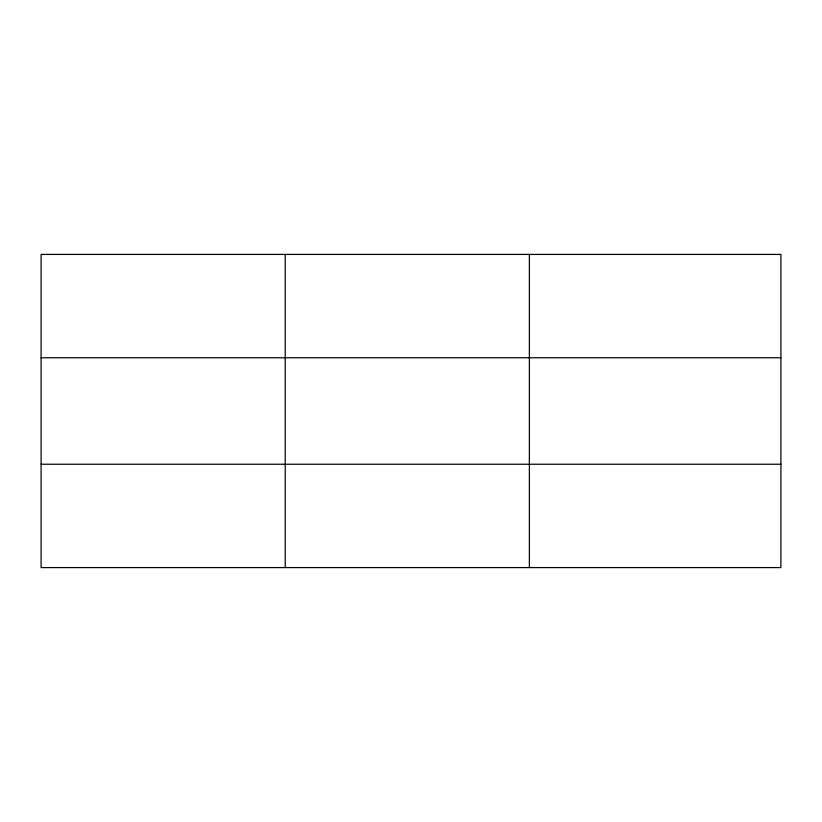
<?xml version="1.0" encoding="UTF-8"?>
<svg xmlns="http://www.w3.org/2000/svg" width="822" height="822" viewBox="0 0 822 822"><rect width="100%" height="100%" fill="white"/><g stroke="black" fill="none" stroke-linecap="round" stroke-linejoin="round"><path stroke-width="1.23" d="M285.234 254.419L285.234 567.581M529.368 254.419L529.368 567.581M780.9 464.235L780.9 567.581L41.1 567.581L41.1 254.419L780.9 254.419L780.9 464.235L41.1 464.235M41.1 357.765L780.9 357.765"/></g></svg>
